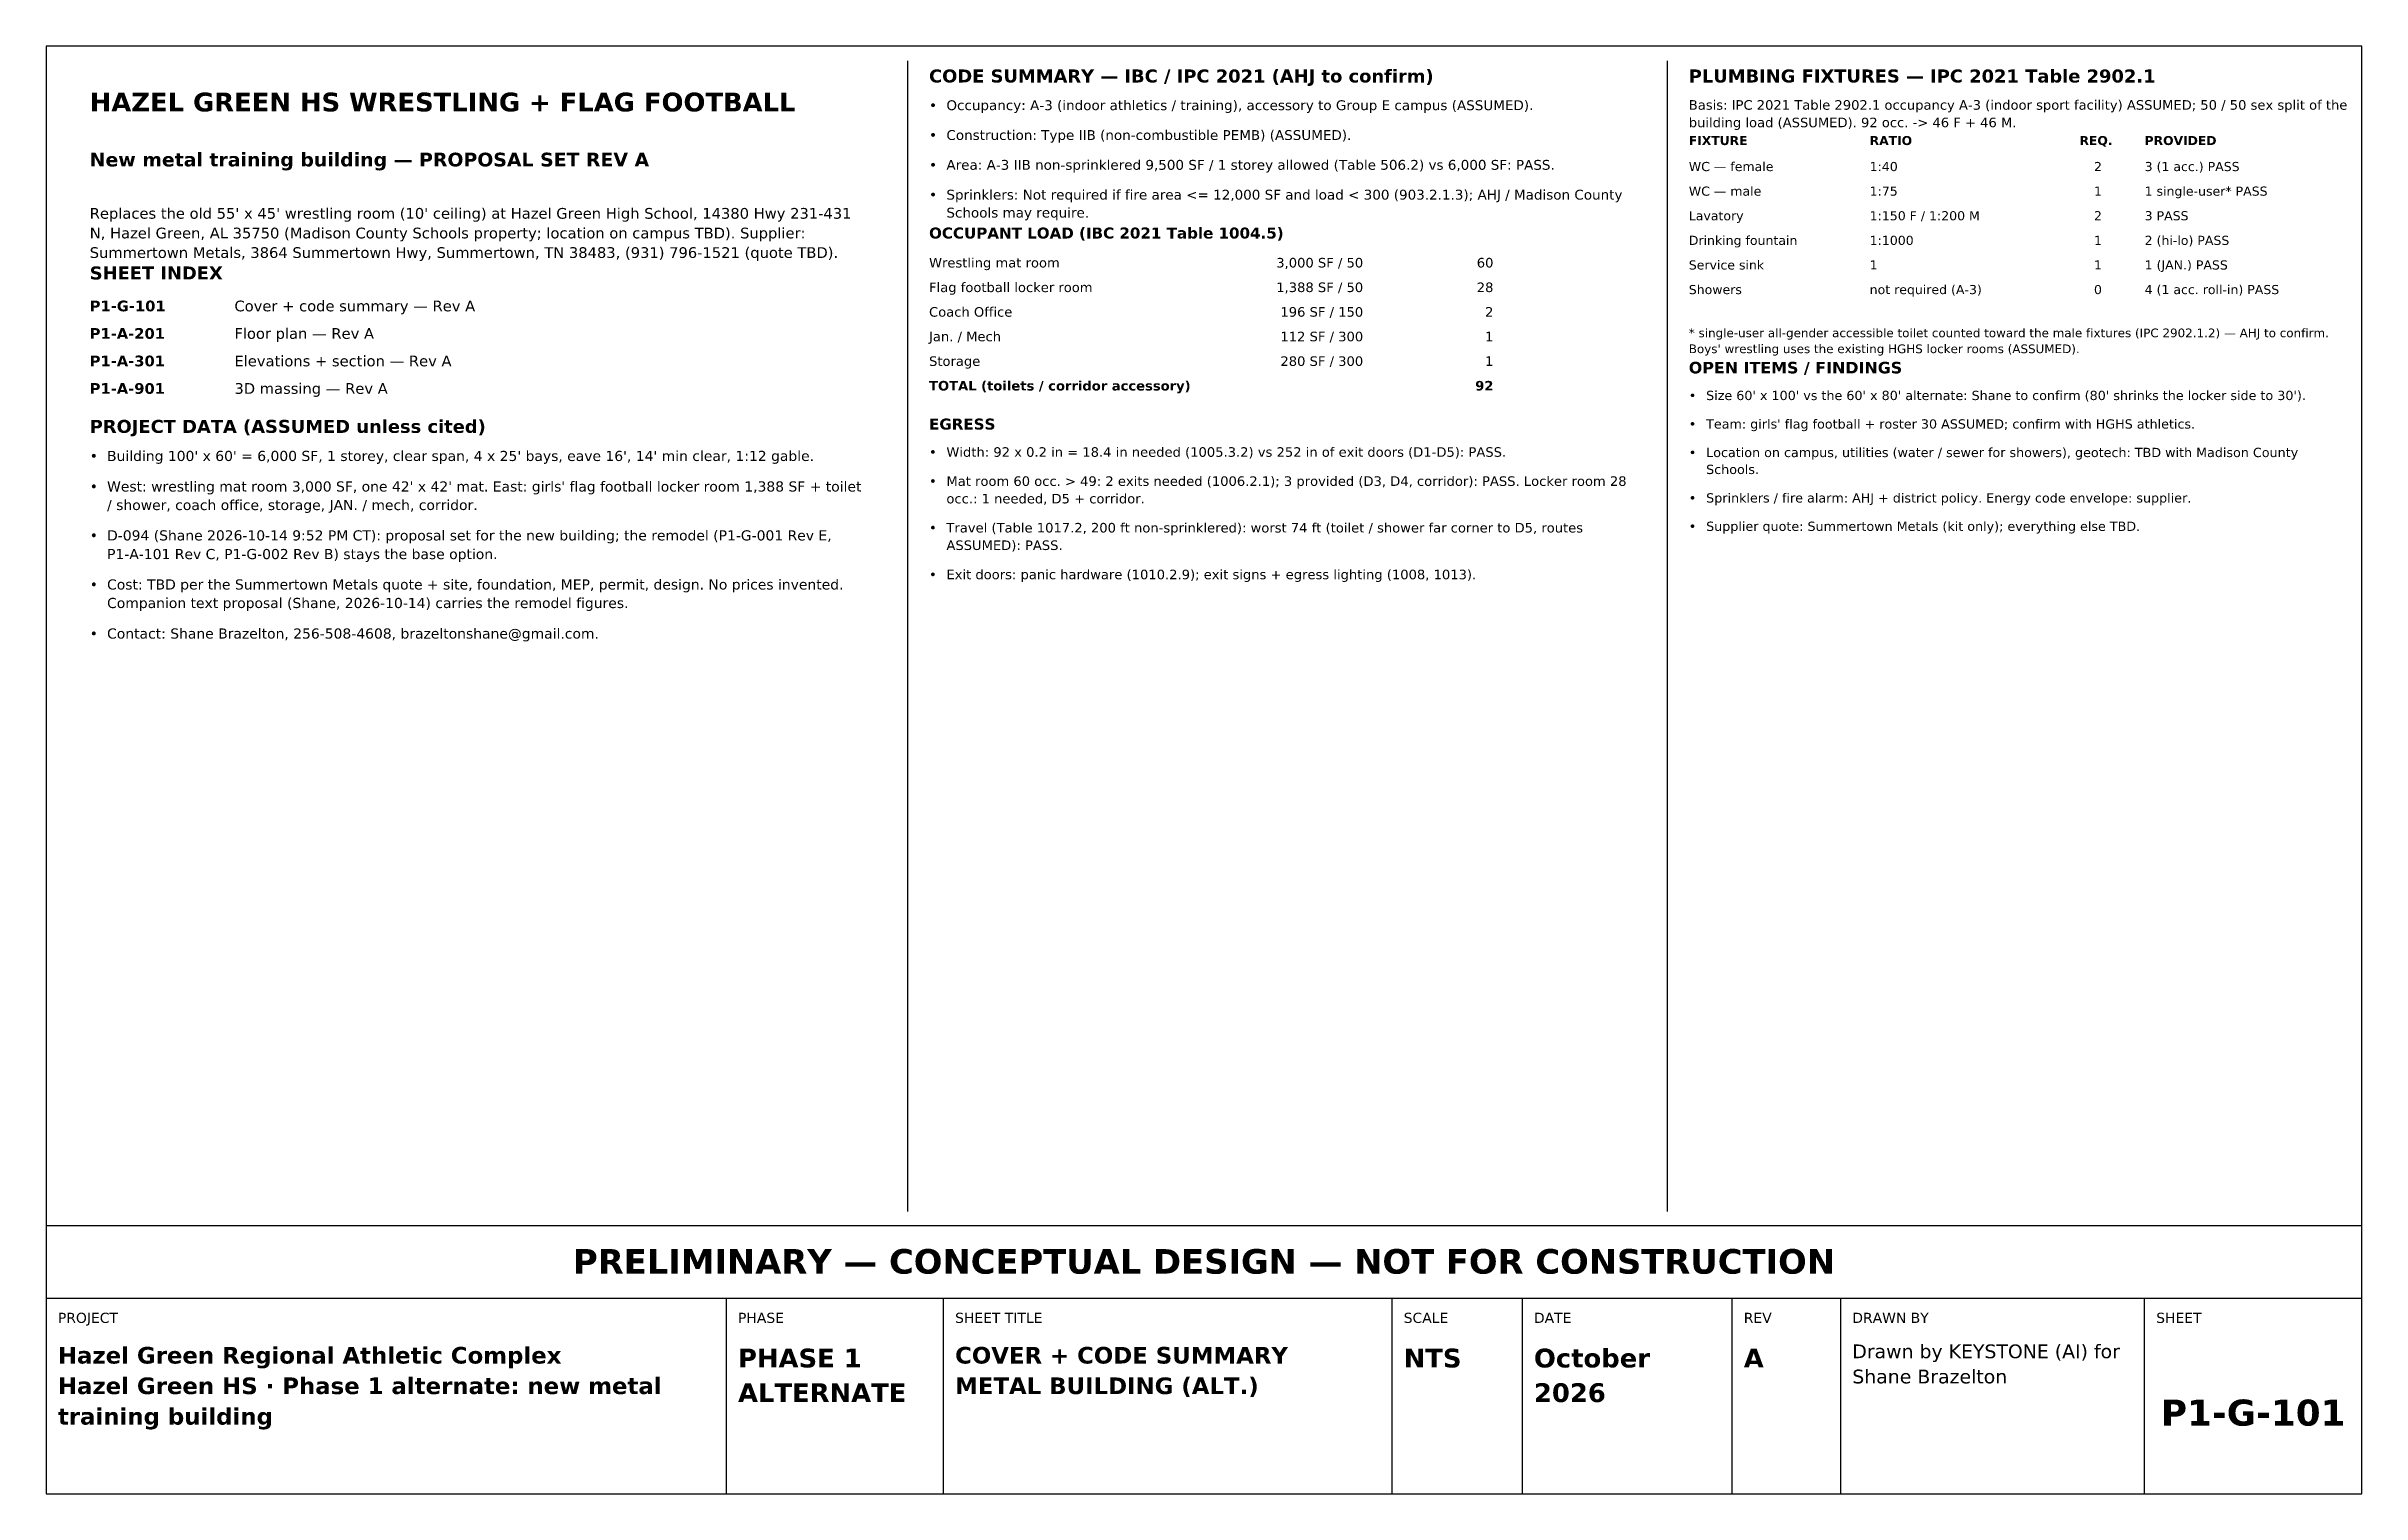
# Model space of a CAD drawing. Header units: inches. Extents: x 0.5 to 16.5, y 0.5 to 10.5.
import ezdxf
from ezdxf.enums import TextEntityAlignment as Align

# ---------------------------------------------------------------- set-up
doc = ezdxf.new("R2010")
doc.units = ezdxf.units.IN
doc.header["$MEASUREMENT"] = 0
doc.layers.add('A-ANNO-TEXT', color=7, linetype='Continuous')
doc.layers.add('G-ANNO-TTLB', color=7, linetype='Continuous')
doc.styles.add('KS-BOLD', font='DejaVuSans-Bold.ttf')
doc.styles.add('KS-REG', font='DejaVuSans.ttf')

msp = doc.modelspace()

# ---------------------------------------------------------------- linework, layer by layer
at = {"layer": 'A-ANNO-TEXT'}
for p, q in [((6.45, 10.4), (6.45, 2.45)), ((11.7, 10.4), (11.7, 2.45))]:
    msp.add_line(p, q, dxfattribs=at)
at = {"layer": 'G-ANNO-TTLB'}
for p, q in [((0.5, 1.85), (16.5, 1.85)), ((5.2, 0.5), (5.2, 1.85)), ((6.7, 0.5), (6.7, 1.85)), ((9.8, 0.5), (9.8, 1.85)), ((10.7, 0.5), (10.7, 1.85)), ((12.15, 0.5), (12.15, 1.85)), ((12.9, 0.5), (12.9, 1.85)), ((15, 0.5), (15, 1.85))]:
    msp.add_line(p, q, dxfattribs=at)
for points in [[(0.5, 0.5), (16.5, 0.5), (16.5, 10.5), (0.5, 10.5)], [(0.5, 1.85), (16.5, 1.85), (16.5, 2.35), (0.5, 2.35)]]:
    msp.add_lwpolyline(points, close=True, dxfattribs=at)

# ---------------------------------------------------------------- texts
at = {"layer": 'A-ANNO-TEXT'}
for s, height, style, p in [('CODE SUMMARY — IBC / IPC 2021 (AHJ to confirm)', 0.09, 'KS-BOLD', (6.6, 10.25)), ('PLUMBING FIXTURES — IPC 2021 Table 2902.1', 0.09, 'KS-BOLD', (11.85, 10.25)), ('HAZEL GREEN HS WRESTLING + FLAG FOOTBALL', 0.13, 'KS-BOLD', (0.8, 10.05)), ('•', 0.068, 'KS-REG', (6.6, 10.059)), ('Occupancy: A-3 (indoor athletics / training), accessory to Group E campus (ASSUMED).', 0.068, 'KS-REG', (6.72, 10.059)), ('Basis: IPC 2021 Table 2902.1 occupancy A-3 (indoor sport facility) ASSUMED; 50 / 50 sex split of the', 0.066, 'KS-REG', (11.85, 10.062)), ('Construction: Type IIB (non-combustible PEMB) (ASSUMED).', 0.068, 'KS-REG', (6.72, 9.853)), ('building load (ASSUMED). 92 occ. -> 46 F + 46 M.', 0.066, 'KS-REG', (11.85, 9.941)), ('New metal training building — PROPOSAL SET REV A', 0.095, 'KS-BOLD', (0.8, 9.67)), ('•', 0.068, 'KS-REG', (6.6, 9.853)), ('FIXTURE', 0.062, 'KS-BOLD', (11.85, 9.818)), ('RATIO', 0.062, 'KS-BOLD', (13.1, 9.818)), ('REQ.', 0.062, 'KS-BOLD', (14.55, 9.818)), ('PROVIDED', 0.062, 'KS-BOLD', (15, 9.818)), ('•', 0.068, 'KS-REG', (6.6, 9.647)), ('Area: A-3 IIB non-sprinklered 9,500 SF / 1 storey allowed (Table 506.2) vs 6,000 SF: PASS.', 0.068, 'KS-REG', (6.72, 9.647)), ('WC — female', 0.063, 'KS-REG', (11.85, 9.638)), ('1:40', 0.063, 'KS-REG', (13.1, 9.638)), ('2', 0.063, 'KS-REG', (14.65, 9.638)), ('3 (1 acc.) PASS', 0.063, 'KS-REG', (15, 9.638)), ('•', 0.068, 'KS-REG', (6.6, 9.441)), ('Sprinklers: Not required if fire area <= 12,000 SF and load < 300 (903.2.1.3); AHJ / Madison County', 0.068, 'KS-REG', (6.72, 9.441)), ('WC — male', 0.063, 'KS-REG', (11.85, 9.468)), ('1:75', 0.063, 'KS-REG', (13.1, 9.468)), ('1', 0.063, 'KS-REG', (14.65, 9.468)), ('1 single-user* PASS', 0.063, 'KS-REG', (15, 9.468)), ("Replaces the old 55' x 45' wrestling room (10' ceiling) at Hazel Green High School, 14380 Hwy 231-431", 0.074, 'KS-REG', (0.8, 9.309)), ('Schools may require.', 0.068, 'KS-REG', (6.72, 9.317)), ('Lavatory', 0.063, 'KS-REG', (11.85, 9.298)), ('1:150 F / 1:200 M', 0.063, 'KS-REG', (13.1, 9.298)), ('2', 0.063, 'KS-REG', (14.65, 9.298)), ('3 PASS', 0.063, 'KS-REG', (15, 9.298)), ('N, Hazel Green, AL 35750 (Madison County Schools property; location on campus TBD). Supplier:', 0.074, 'KS-REG', (0.8, 9.173)), ('OCCUPANT LOAD (IBC 2021 Table 1004.5)', 0.076, 'KS-BOLD', (6.6, 9.172)), ('Drinking fountain', 0.063, 'KS-REG', (11.85, 9.128)), ('1:1000', 0.063, 'KS-REG', (13.1, 9.128)), ('1', 0.063, 'KS-REG', (14.65, 9.128)), ('2 (hi-lo) PASS', 0.063, 'KS-REG', (15, 9.128)), ('Summertown Metals, 3864 Summertown Hwy, Summertown, TN 38483, (931) 796-1521 (quote TBD).', 0.074, 'KS-REG', (0.8, 9.038)), ('SHEET INDEX', 0.09, 'KS-BOLD', (0.8, 8.889)), ('Wrestling mat room', 0.066, 'KS-REG', (6.6, 8.972)), ('Service sink', 0.063, 'KS-REG', (11.85, 8.958)), ('1', 0.063, 'KS-REG', (13.1, 8.958)), ('1', 0.063, 'KS-REG', (14.65, 8.958)), ('1 (JAN.) PASS', 0.063, 'KS-REG', (15, 8.958)), ('Flag football locker room', 0.066, 'KS-REG', (6.6, 8.802)), ('Showers', 0.063, 'KS-REG', (11.85, 8.788)), ('not required (A-3)', 0.063, 'KS-REG', (13.1, 8.788)), ('0', 0.063, 'KS-REG', (14.65, 8.788)), ('4 (1 acc. roll-in) PASS', 0.063, 'KS-REG', (15, 8.788)), ('P1-G-101', 0.074, 'KS-BOLD', (0.8, 8.669)), ('Cover + code summary — Rev A', 0.074, 'KS-REG', (1.8, 8.669)), ('Coach Office', 0.066, 'KS-REG', (6.6, 8.632)), ('P1-A-201', 0.074, 'KS-BOLD', (0.8, 8.479)), ('Floor plan — Rev A', 0.074, 'KS-REG', (1.8, 8.479)), ('Jan. / Mech', 0.066, 'KS-REG', (6.6, 8.462)), ('* single-user all-gender accessible toilet counted toward the male fixtures (IPC 2902.1.2) — AHJ to confirm.', 0.06, 'KS-REG', (11.85, 8.49)), ('P1-A-301', 0.074, 'KS-BOLD', (0.8, 8.289)), ('Elevations + section — Rev A', 0.074, 'KS-REG', (1.8, 8.289)), ('Storage', 0.066, 'KS-REG', (6.6, 8.292)), ('OPEN ITEMS / FINDINGS', 0.08, 'KS-BOLD', (11.85, 8.24)), ("Boys' wrestling uses the existing HGHS locker rooms (ASSUMED).", 0.06, 'KS-REG', (11.85, 8.38)), ('P1-A-901', 0.074, 'KS-BOLD', (0.8, 8.099)), ('3D massing — Rev A', 0.074, 'KS-REG', (1.8, 8.099)), ('TOTAL (toilets / corridor accessory)', 0.066, 'KS-BOLD', (6.6, 8.122)), ('•', 0.064, 'KS-REG', (11.85, 8.056)), ("Size 60' x 100' vs the 60' x 80' alternate: Shane to confirm (80' shrinks the locker side to 30').", 0.064, 'KS-REG', (11.97, 8.056)), ('PROJECT DATA (ASSUMED unless cited)', 0.09, 'KS-BOLD', (0.8, 7.829)), ('EGRESS', 0.076, 'KS-BOLD', (6.6, 7.852)), ('•', 0.064, 'KS-REG', (11.85, 7.859)), ("Team: girls' flag football + roster 30 ASSUMED; confirm with HGHS athletics.", 0.064, 'KS-REG', (11.97, 7.859)), ('•', 0.07, 'KS-REG', (0.8, 7.635)), ("Building 100' x 60' = 6,000 SF, 1 storey, clear span, 4 x 25' bays, eave 16', 14' min clear, 1:12 gable.", 0.07, 'KS-REG', (0.92, 7.635)), ('•', 0.066, 'KS-REG', (6.6, 7.664)), ('Width: 92 x 0.2 in = 18.4 in needed (1005.3.2) vs 252 in of exit doors (D1-D5): PASS.', 0.066, 'KS-REG', (6.72, 7.664)), ('•', 0.064, 'KS-REG', (11.85, 7.662)), ('Location on campus, utilities (water / sewer for showers), geotech: TBD with Madison County', 0.064, 'KS-REG', (11.97, 7.662)), ('Mat room 60 occ. > 49: 2 exits needed (1006.2.1); 3 provided (D3, D4, corridor): PASS. Locker room 28', 0.066, 'KS-REG', (6.72, 7.463)), ('Schools.', 0.064, 'KS-REG', (11.97, 7.545)), ('•', 0.07, 'KS-REG', (0.8, 7.424)), ('/ shower, coach office, storage, JAN. / mech, corridor.', 0.07, 'KS-REG', (0.92, 7.296)), ("West: wrestling mat room 3,000 SF, one 42' x 42' mat. East: girls' flag football locker room 1,388 SF + toilet", 0.07, 'KS-REG', (0.92, 7.424)), ('•', 0.066, 'KS-REG', (6.6, 7.463)), ('occ.: 1 needed, D5 + corridor.', 0.066, 'KS-REG', (6.72, 7.342)), ('•', 0.064, 'KS-REG', (11.85, 7.348)), ('Sprinklers / fire alarm: AHJ + district policy. Energy code envelope: supplier.', 0.064, 'KS-REG', (11.97, 7.348)), ('Travel (Table 1017.2, 200 ft non-sprinklered): worst 74 ft (toilet / shower far corner to D5, routes', 0.066, 'KS-REG', (6.72, 7.141)), ('Supplier quote: Summertown Metals (kit only); everything else TBD.', 0.064, 'KS-REG', (11.97, 7.152)), ('•', 0.07, 'KS-REG', (0.8, 7.086)), ('D-094 (Shane 2026-10-14 9:52 PM CT): proposal set for the new building; the remodel (P1-G-001 Rev E,', 0.07, 'KS-REG', (0.92, 7.086)), ('•', 0.066, 'KS-REG', (6.6, 7.141)), ('ASSUMED): PASS.', 0.066, 'KS-REG', (6.72, 7.02)), ('•', 0.064, 'KS-REG', (11.85, 7.152)), ('P1-A-101 Rev C, P1-G-002 Rev B) stays the base option.', 0.07, 'KS-REG', (0.92, 6.957)), ('Exit doors: panic hardware (1010.2.9); exit signs + egress lighting (1008, 1013).', 0.066, 'KS-REG', (6.72, 6.818)), ('•', 0.07, 'KS-REG', (0.8, 6.747)), ('Cost: TBD per the Summertown Metals quote + site, foundation, MEP, permit, design. No prices invented.', 0.07, 'KS-REG', (0.92, 6.747)), ('•', 0.066, 'KS-REG', (6.6, 6.818)), ('Companion text proposal (Shane, 2026-10-14) carries the remodel figures.', 0.07, 'KS-REG', (0.92, 6.619)), ('•', 0.07, 'KS-REG', (0.8, 6.408)), ('Contact: Shane Brazelton, 256-508-4608, brazeltonshane@gmail.com.', 0.07, 'KS-REG', (0.92, 6.408))]:
    msp.add_text(s, height=height, dxfattribs=dict(at, style=style)).set_placement(p)
for s, style, p in [('3,000 SF / 50', 'KS-REG', (9.6, 8.972)), ('60', 'KS-REG', (10.5, 8.972)), ('1,388 SF / 50', 'KS-REG', (9.6, 8.802)), ('28', 'KS-REG', (10.5, 8.802)), ('196 SF / 150', 'KS-REG', (9.6, 8.632)), ('2', 'KS-REG', (10.5, 8.632)), ('112 SF / 300', 'KS-REG', (9.6, 8.462)), ('1', 'KS-REG', (10.5, 8.462)), ('280 SF / 300', 'KS-REG', (9.6, 8.292)), ('1', 'KS-REG', (10.5, 8.292)), ('92', 'KS-BOLD', (10.5, 8.122))]:
    msp.add_text(s, height=0.066, dxfattribs=dict(at, style=style)).set_placement(p, align=Align.RIGHT)
at = {"layer": 'G-ANNO-TTLB', "style": 'KS-BOLD'}
for s, height, p in [('PRELIMINARY — CONCEPTUAL DESIGN — NOT FOR CONSTRUCTION', 0.17, (8.5, 2.02)), ('P1-G-101', 0.18, (15.75, 0.97))]:
    msp.add_text(s, height=height, dxfattribs=at).set_placement(p, align=Align.CENTER)
at = {"layer": 'G-ANNO-TTLB'}
for s, height, style, p in [('PROJECT', 0.07, 'KS-REG', (0.58, 1.68)), ('PHASE', 0.07, 'KS-REG', (5.28, 1.68)), ('SHEET TITLE', 0.07, 'KS-REG', (6.78, 1.68)), ('SCALE', 0.07, 'KS-REG', (9.88, 1.68)), ('DATE', 0.07, 'KS-REG', (10.78, 1.68)), ('REV', 0.07, 'KS-REG', (12.23, 1.68)), ('DRAWN BY', 0.07, 'KS-REG', (12.98, 1.68)), ('SHEET', 0.07, 'KS-REG', (15.08, 1.68)), ('Hazel Green Regional Athletic Complex', 0.115, 'KS-BOLD', (0.58, 1.399)), ('PHASE 1', 0.13, 'KS-BOLD', (5.28, 1.372)), ('COVER + CODE SUMMARY', 0.115, 'KS-BOLD', (6.78, 1.399)), ('NTS', 0.13, 'KS-BOLD', (9.88, 1.372)), ('October', 0.13, 'KS-BOLD', (10.78, 1.372)), ('A', 0.13, 'KS-BOLD', (12.23, 1.372)), ('Drawn by KEYSTONE (AI) for', 0.095, 'KS-REG', (12.98, 1.436)), ('Hazel Green HS · Phase 1 alternate: new metal', 0.115, 'KS-BOLD', (0.58, 1.188)), ('METAL BUILDING (ALT.)', 0.115, 'KS-BOLD', (6.78, 1.188)), ('Shane Brazelton', 0.095, 'KS-REG', (12.98, 1.262)), ('ALTERNATE', 0.13, 'KS-BOLD', (5.28, 1.133)), ('2026', 0.13, 'KS-BOLD', (10.78, 1.133)), ('training building', 0.115, 'KS-BOLD', (0.58, 0.977))]:
    msp.add_text(s, height=height, dxfattribs=dict(at, style=style)).set_placement(p)

doc.saveas('drawing.dxf')
